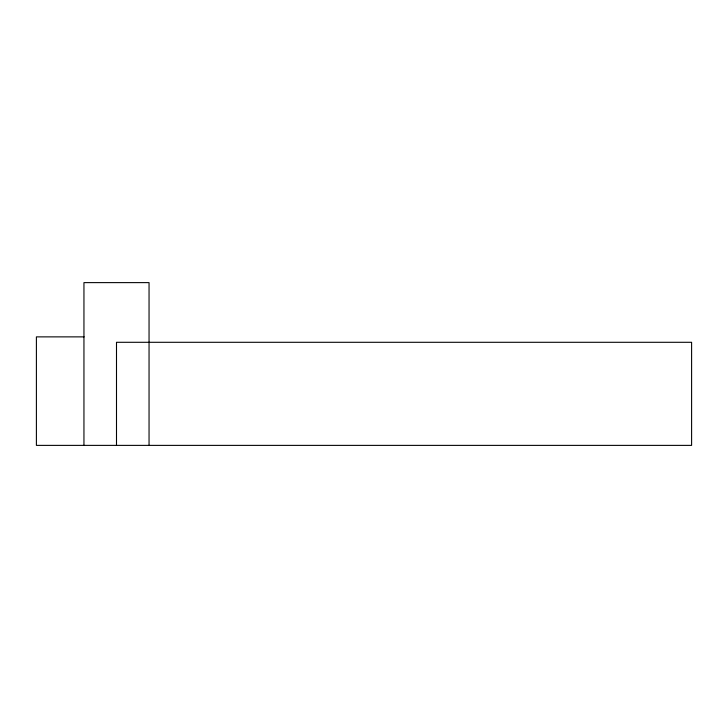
<?xml version="1.0" encoding="UTF-8"?>
<svg xmlns="http://www.w3.org/2000/svg" width="728" height="728" viewBox="0 0 728 728"><rect width="100%" height="100%" fill="white"/><g stroke="black" fill="none" stroke-linecap="round" stroke-linejoin="round"><path stroke-width="1.09" d="M84.111 336.873L36.4 336.873L36.4 445.381L691.6 445.381L691.6 342.296L116.498 342.296L116.498 445.381M149.049 445.381L149.049 282.619L83.948 282.619L83.948 445.381"/></g></svg>
